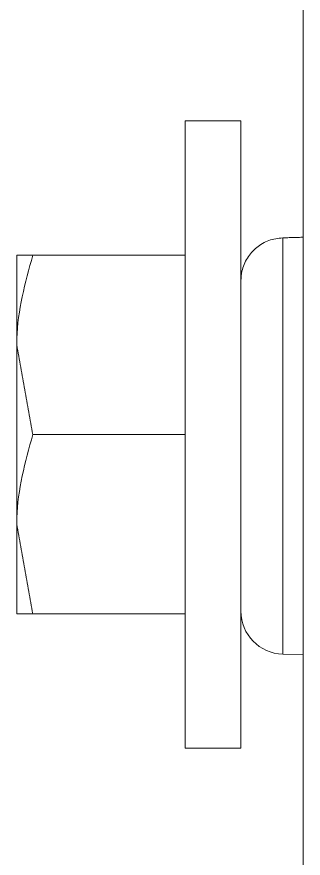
# Model space of a CAD drawing. Extents: x 2 to 136, y 1 to 99.
# Drawn here: x 52.908 to 53.308, y 90.072 to 91.246 of the extents above; entities that cross this region are included whole.
import ezdxf

# ---------------------------------------------------------------- set-up
doc = ezdxf.new("R2010")
doc.units = 0
doc.header["$MEASUREMENT"] = 0
doc.linetypes.add('SLD-Solid', pattern=[0])
doc.layers.add('OBJECT', color=7, linetype='CONTINUOUS')

msp = doc.modelspace()

# ---------------------------------------------------------------- linework, layer by layer
at = {"layer": 'OBJECT', "linetype": 'SLD-Solid', "lineweight": 15}
for p, q in [((53.3084, 90.0382), (53.3084, 91.2882)), ((53.2214, 91.1007), (53.1434, 91.1007)), ((53.1434, 90.2257), (53.1434, 91.1007)), ((53.2214, 90.2257), (53.2214, 91.1007)), ((53.2798, 90.9375), (53.2798, 90.3569)), ((52.9084, 90.9132), (52.9084, 90.7882)), ((53.1434, 90.9132), (52.9307, 90.9132)), ((52.9084, 90.7882), (52.9084, 90.5382)), ((53.1434, 90.6632), (52.9307, 90.6632)), ((52.9084, 90.5382), (52.9084, 90.4132)), ((53.1434, 90.4132), (52.9307, 90.4132)), ((53.2798, 90.3569), (53.3084, 90.3562)), ((53.1434, 90.2257), (53.2214, 90.2257))]:
    msp.add_line(p, q, dxfattribs=at)
msp.add_arc((53.2814, 90.4169), 0.06, 180, 268.5, dxfattribs=at)
for points, knots in [([(53.2214, 90.8775), (53.2214, 90.8777), (53.2214, 90.8821), (53.2226, 90.8932), (53.2294, 90.9097), (53.2426, 90.9247), (53.26, 90.9351), (53.2732, 90.9367), (53.2798, 90.9375)], [0, 0, 0, 0, 0.004673, 0.146674, 0.365342, 0.578503, 0.789208, 1, 1, 1, 1]), ([(52.9084, 90.7882), (52.9084, 90.7911), (52.9087, 90.8334), (52.9201, 90.8747), (52.9307, 90.9132)], [0, 0, 0, 0, 0.070213, 1, 1, 1, 1]), ([(52.9307, 90.9132), (52.9279, 90.9132), (52.9147, 90.9132), (52.9112, 90.9132), (52.9084, 90.9132)], [0, 0, 0, 0, 0.211002, 1, 1, 1, 1]), ([(52.9084, 90.5382), (52.9084, 90.5411), (52.9087, 90.5834), (52.9201, 90.6247), (52.9307, 90.6632)], [0, 0, 0, 0, 0.070214, 1, 1, 1, 1]), ([(52.9084, 90.4132), (52.9112, 90.4132), (52.9147, 90.4132), (52.9279, 90.4132), (52.9307, 90.4132)], [0, 0, 0, 0, 0.788998, 1, 1, 1, 1])]:
    msp.add_open_spline(points, degree=3, knots=knots, dxfattribs=at)
for points in [[(53.3084, 90.9383), (53.2798, 90.9375)], [(52.9307, 90.6632), (52.9084, 90.7882)], [(52.9307, 90.4132), (52.9084, 90.5382)]]:
    msp.add_open_spline(points, degree=1, dxfattribs=at)

doc.saveas('drawing.dxf')
